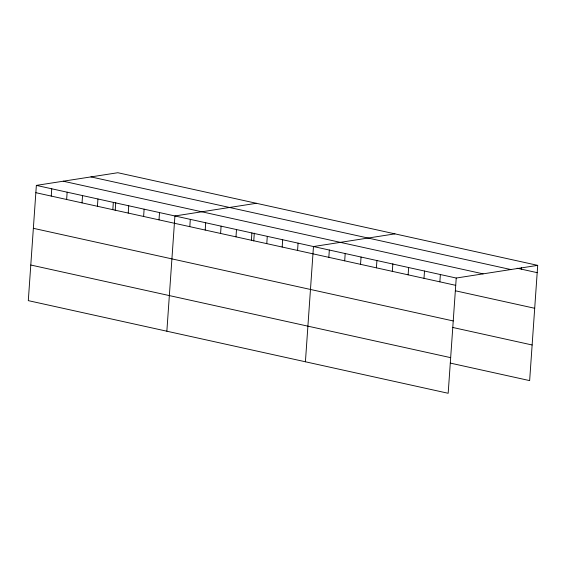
<?xml version="1.0" encoding="UTF-8"?>
<svg xmlns="http://www.w3.org/2000/svg" width="566" height="566" viewBox="0 0 566 566"><rect width="100%" height="100%" fill="white"/><g stroke="black" fill="none" stroke-linecap="round" stroke-linejoin="round"><path stroke-width="0.85" d="M537.7 265.362L117.827 172.722L36.358 185.393L28.3 300.638L448.173 393.278L456.231 278.04L537.7 265.362L529.642 380.607L450.331 363.103M51.244 196.084L51.754 188.789M66.639 199.48L67.149 192.185M82.035 202.883L82.544 195.588M97.43 206.279L97.939 198.984M112.825 209.675L113.334 202.38M115.195 210.425L115.74 202.607M128.22 213.071L128.73 205.776M143.615 216.467L144.125 209.172M159.011 219.863L159.52 212.568M166.857 331.209L174.915 215.964L256.384 203.293M189.801 226.655L190.31 219.367M205.196 230.058L205.706 222.763M220.591 233.454L221.101 226.159M235.987 236.85L236.496 229.555M251.382 240.246L251.891 232.951M253.752 240.996L254.297 233.178M266.777 243.642L267.286 236.347M282.172 247.038L282.682 239.743M297.567 250.434L298.077 243.139M305.414 361.78L313.472 246.543L394.941 233.864M328.825 257.332L329.334 250.038M344.687 260.834L345.196 253.54M360.549 264.336L361.058 257.042M376.411 267.831L376.921 260.537M392.309 271.567L392.854 263.749M408.136 274.835L408.645 267.541M423.998 278.33L424.507 271.036M439.86 281.833L440.369 274.538M521.328 269.161L521.442 267.534M517.154 268.234L537.191 272.656M90.942 176.903L510.815 269.543M63.243 181.212L483.116 273.859M36.358 185.393L456.231 278.04M35.849 192.688L455.722 285.335M455.389 290.783L534.7 308.279M33.359 228.31L453.232 320.957M452.821 327.481L532.132 344.984M30.79 265.015L450.663 357.655"/></g></svg>
